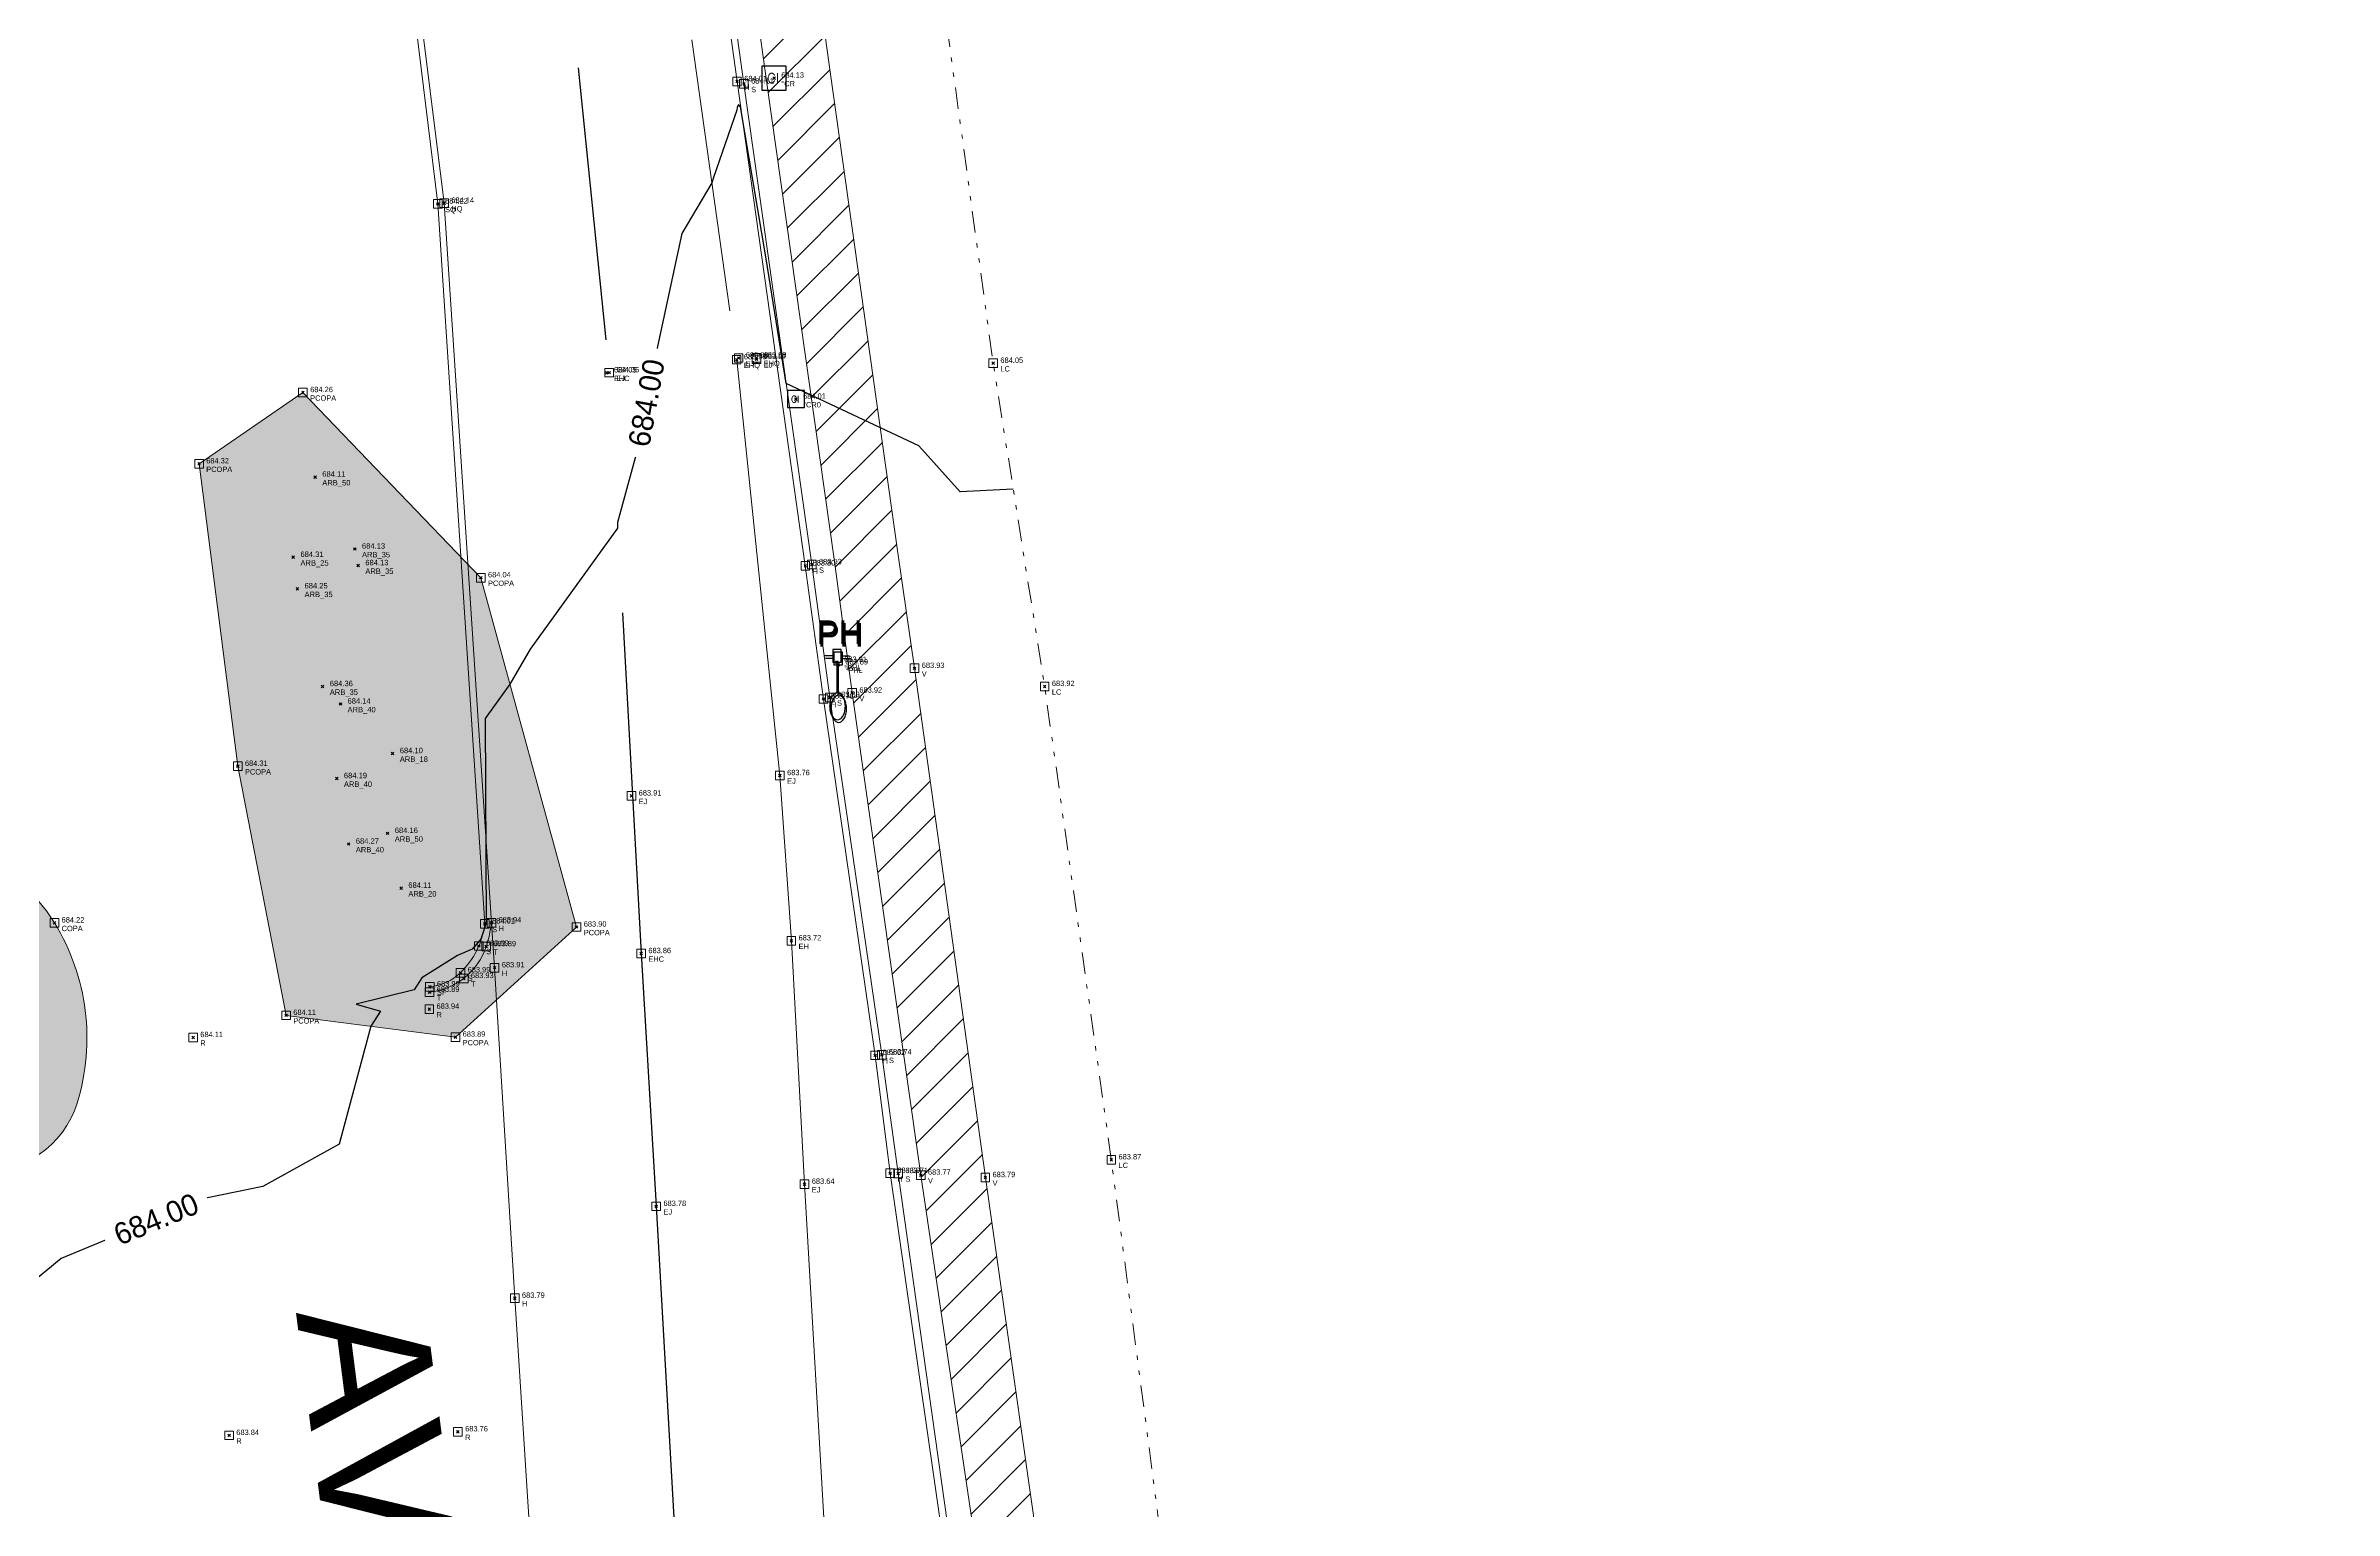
# Model space of a CAD drawing. Extents: x 350769 to 354978, y 6304672 to 6307963.
# Drawn here: x 352722.7 to 352775.9, y 6305955.7 to 6305989.7 of the extents above; entities that cross this region are included whole.
import ezdxf

# ---------------------------------------------------------------- set-up
doc = ezdxf.new("R2010")
doc.units = 0
doc.header["$PDMODE"] = 35
doc.header["$PDSIZE"] = 0.03
for name, pattern in [('CENTER', [50.8, 31.75, -6.35, 6.35, -6.35]), ('CONTINUOS', [0]), ('DIVIDE', [1.25, 0.5, -0.25, 0, -0.25, 0, -0.25])]:
    doc.linetypes.add(name, pattern=pattern)
doc.layers.add('0_ASD_TOPOGRAFIA_ELEMENTOS', color=7, linetype='CONTINUOS', lineweight=5, true_color=0xbdbdbd)
for name, color, linetype in [('1-ARBOLES COPA', 3, 'CONTINUOUS'), ('1-CALLE_NOMBRE', 6, 'CONTINUOUS'), ('1-LINEA DE CIERRO', 7, 'DIVIDE'), ('1-PAVIMENTO', 161, 'CONTINUOUS'), ('1-SOLERA', 212, 'CONTINUOUS'), ('1-VEREDA', 251, 'CONTINUOUS'), ('2-ACHURADO PAVIMENTO HORMIGON 3', 8, 'CONTINUOUS'), ('3-PAVIMENTO EJE', 161, 'CENTER'), ('C-TINN', 5, 'CONTINUOUS'), ('C-TOPO-MINR', 8, 'CONTINUOUS'), ('V-NODE-TEXT DIC 2012', 31, 'CONTINUOUS'), ('Z-CR', 253, 'CONTINUOUS'), ('Z-CR0', 253, 'CONTINUOUS'), ('Z-PHL', 253, 'CONTINUOUS')]:
    doc.layers.add(name, color=color, linetype=linetype)
doc.styles.add('A', font='arial.ttf', dxfattribs={"height": 2})
doc.styles.add('ROMANS', font='romans.shx', dxfattribs={"width": 0.65})

# ---------------------------------------------------------------- blocks, each defined once
blk = doc.blocks.new('PHL')
at = {"layer": 'Z-PHL'}
for p, q in [((-0.098, 0.148), (-0.295, 0.148)), ((-0.098, 0.295), (-0.098, 0)), ((0.098, 0.295), (-0.098, 0.295)), ((-0.098, 0), (-0.01, 0)), ((0.01, 0), (0.098, 0)), ((0.098, 0), (0.098, 0.295)), ((0.098, 0.148), (0.295, 0.148)), ((0, -0.005), (0, -0.708)), ((0, -0.01), (0, -0.197))]:
    blk.add_line(p, q, dxfattribs=at)
blk.add_circle((0, 0), 0.00984, dxfattribs=at)
for centre, radius, start, end in [((0.373, -1.021), 0.543, 166.5212, 180), ((0.373, -1.021), 0.543, 180, 193.4788), ((0.195, -0.978), 0.36, 149.944, 166.5212), ((0.083, -0.913), 0.23, 125.5959, 149.944), ((0.013, -0.815), 0.11, 90, 125.5959), ((0.013, -0.815), 0.11, 54.4041, 90), ((-0.057, -0.913), 0.23, 30.056, 54.4041), ((-0.17, -0.978), 0.36, 13.4788, 30.056), ((-0.348, -1.021), 0.543, 360, 13.4788), ((-0.348, -1.021), 0.543, 346.5212, 0), ((0.195, -1.063), 0.36, 193.4788, 210.056), ((0.083, -1.128), 0.23, 210.056, 234.4041), ((0.013, -1.226), 0.11, 234.4041, 270), ((0.013, -1.226), 0.11, 270, 305.5959), ((-0.057, -1.128), 0.23, 305.5959, 329.944), ((-0.17, -1.063), 0.36, 329.944, 346.5212)]:
    blk.add_arc(centre, radius, start, end, dxfattribs=at)
at = {"layer": 'Z-PHL', "style": 'A'}
blk.add_text('PH', height=0.55, dxfattribs=at).set_placement((-0.475, 0.421))
blk = doc.blocks.new('CR')
at = {"layer": 'Z-CR', "color": 9, "true_color": 0xbdbdbd}
for p, q in [((-1.12, 1.12), (-1.12, -1.12)), ((1.12, 1.12), (-1.12, 1.12)), ((1.12, -1.12), (1.12, 1.12)), ((-1.12, -1.12), (1.12, -1.12))]:
    blk.add_line(p, q, dxfattribs=at)
at = {"layer": 'Z-CR', "color": 9, "true_color": 0xbdbdbd, "style": 'ROMANS'}
blk.add_text('CI', height=0.9, dxfattribs=at).set_placement((-0.65, -0.45))
blk = doc.blocks.new('CR0')
at = {"layer": 'Z-CR0'}
for p, q in [((-0.79, 0.79), (-0.79, -0.79)), ((0.79, 0.79), (-0.79, 0.79)), ((0.79, -0.79), (0.79, 0.79)), ((-0.79, -0.79), (0.79, -0.79))]:
    blk.add_line(p, q, dxfattribs=at)
at = {"layer": 'Z-CR0', "style": 'ROMANS'}
blk.add_text('CI', height=0.63, rotation=360, dxfattribs=at).set_placement((-0.46, -0.32))
blk = doc.blocks.new('TOPOGRAFIA')
at = {"layer": '1-ARBOLES COPA', "lineweight": 0, "true_color": 0xbdbdbd}
h = blk.add_hatch(dxfattribs=at)
h.set_pattern_fill('CROSS', color=9, scale=0.1)
h.set_pattern_definition([(0, (38000, -3000), (0.635, 0.635), [0.3175, -0.9525]), (90, (38000.15875, -3000.15875), (-0.635, 0.635), [0.3175, -0.9525])])
h.paths.add_polyline_path([(390721.393, 6302909.543, 1), (390730.245, 6302909.543, 1)])
h.paths.add_polyline_path([(390719.807, 6302924.839, 1), (390728.254, 6302924.839, 1)])
h.paths.add_polyline_path([(390716.655, 6302950.493, 1), (390722.697, 6302950.493, 1)])
h.paths.add_polyline_path([(390722.909, 6302969.327, 0.179753), (390720.86, 6302970.933, 0.173453), (390718.169, 6302970.841, 0.143521), (390717.346, 6302968.29, 0.146834), (390718.032, 6302965.758, 0.100613), (390719.559, 6302964.141, 0.135019), (390721.131, 6302963.576, 0.350252), (390723.436, 6302965.143, 0.215772)])
h.paths.add_polyline_path([(390732.812, 6302977.342), (390728.681, 6302981.642), (390726.267, 6302979.988), (390727.167, 6302972.964), (390728.289, 6302967.18), (390732.223, 6302966.675), (390735.036, 6302969.231)])
h.paths.add_polyline_path([(390714.121, 6302984.454, 0.280206), (390712.477, 6302980.798, 0.310977), (390714.918, 6302978.053, 0.122268), (390716.552, 6302978.057, 0.115194), (390718.092, 6302978.849, 0.24124), (390719.445, 6302982.115, 0.26668), (390717.613, 6302984.783, 0.136266), (390715.882, 6302985.093, 0.127671)])
h.paths.add_polyline_path([(390724.758, 6302997.798), (390725.21, 6302995.026), (390726.815, 6302992.32), (390729.681, 6302990.411), (390731.796, 6302991.983), (390732.55, 6302995.388), (390731.333, 6302997.877), (390730.685, 6303009.451), (390726.74, 6303025.307), (390725.708, 6303033.103), (390722.968, 6303035.55), (390721.004, 6303033.573), (390716.389, 6303032.982), (390716.63, 6303028.281), (390719.325, 6303023.025), (390720.173, 6303015.55), (390720.277, 6303010.218), (390719.75, 6303000.993)])
h.paths.add_polyline_path([(390716.397, 6303002.895, 1), (390713.548, 6303002.895, 1)])
h.paths.add_polyline_path([(390712.179, 6303012.913, 1), (390715.431, 6303012.913, 1)])
h.paths.add_polyline_path([(390710.816, 6303023.072, 1), (390713.477, 6303023.072, 1)])
h.paths.add_polyline_path([(390711.734, 6303032.401, 1), (390709.363, 6303032.401, 1)])
h.paths.add_polyline_path([(390722.996, 6303040.914, 1), (390719.808, 6303040.914, 1)])
at = {"layer": '1-VEREDA', "lineweight": 0, "true_color": 0xbdbdbd}
h = blk.add_hatch(dxfattribs=at)
h.set_pattern_fill('ANSI31', color=9, scale=0.2)
h.set_pattern_definition([(45, (38000, -3000), (-0.449012806053, 0.449012806053), [])])
h.paths.add_polyline_path([(390728.452, 6303077.539), (390726.987, 6303077.427), (390728.851, 6303064.303), (390730.052, 6303054.738), (390731.784, 6303043.075), (390733.898, 6303028.482), (390735.336, 6303018.097), (390737.279, 6303004.501), (390739.447, 6302988.88), (390741.024, 6302977.718), (390741.438, 6302974.666), (390743.031, 6302963.471), (390744.681, 6302952.338), (390745.745, 6302944.699), (390747.31, 6302933.699), (390748.628, 6302923.61, 0.23609), (390751.764, 6302919.893, 0.119467), (390754.586, 6302919.413), (390757.259, 6302919.839), (390765.273, 6302921.009), (390776.365, 6302922.65), (390776.451, 6302923.521), (390765.234, 6302921.851), (390757.106, 6302920.665), (390754.601, 6302920.234, -0.056002), (390752.168, 6302920.586, -0.35358), (390749.866, 6302923.707), (390750.121, 6302923.789), (390748.809, 6302933.591), (390747.211, 6302944.989), (390746.078, 6302952.564), (390744.531, 6302963.414), (390742.887, 6302975.238), (390742.501, 6302977.923), (390740.924, 6302989.087), (390738.756, 6303004.709), (390736.813, 6303018.304), (390735.375, 6303028.691), (390733.155, 6303043.996), (390731.529, 6303055.112), (390730.295, 6303064.537)])
at = {"layer": '1-ARBOLES COPA', "color": 9, "lineweight": 0, "ltscale": 0.2, "true_color": 0xbdbdbd, "flags": 128}
blk.add_lwpolyline([(390726.267, 6302979.988), (390728.681, 6302981.642), (390732.812, 6302977.342), (390735.036, 6302969.231), (390732.223, 6302966.675), (390728.289, 6302967.18), (390727.167, 6302972.964), (390726.267, 6302979.988)], dxfattribs=at)
at = {"layer": '1-ARBOLES COPA', "color": 9, "lineweight": 0, "true_color": 0xbdbdbd, "flags": 128}
blk.add_lwpolyline([(390718.169, 6302970.841, 0.143521), (390717.346, 6302968.29, 0.146834), (390718.032, 6302965.758, 0.100613), (390719.559, 6302964.141, 0.135019), (390721.131, 6302963.576, 0.350252), (390723.436, 6302965.143, 0.215772), (390722.909, 6302969.327, 0.179753), (390720.86, 6302970.933, 0.173453), (390718.169, 6302970.841)], format="xyb", dxfattribs=at)
at = {"layer": '1-LINEA DE CIERRO', "color": 9, "lineweight": 0, "true_color": 0xbdbdbd, "flags": 128}
blk.add_lwpolyline([(390733.214, 6303064.837), (390734.295, 6303056.234), (390735.831, 6303044.97), (390737.058, 6303036.666), (390739.326, 6303020.636), (390742.372, 6302999.373), (390744.713, 6302982.322), (390745.909, 6302974.818), (390747.457, 6302963.826), (390748.887, 6302952.921), (390750.055, 6302944.878), (390751.514, 6302935.016), (390752.695, 6302926.497), (390756.002, 6302924.096)], dxfattribs=at)
at = {"layer": '1-PAVIMENTO', "color": 9, "lineweight": 0, "true_color": 0xbdbdbd, "flags": 128}
for points in [[(390736.597, 6303004.439), (390738.763, 6302988.862)], [(390731.961, 6302986.039), (390730.879, 6302994.723)], [(390738.763, 6302988.862), (390740.349, 6302977.616)], [(390733.058, 6302969.33), (390731.961, 6302986.039)], [(390740.349, 6302977.616), (390740.774, 6302974.525)], [(390740.774, 6302974.525), (390741.974, 6302966.251)], [(390733.133, 6302968.286), (390733.058, 6302969.33)], [(390733.601, 6302960.612), (390733.133, 6302968.286)], [(390741.974, 6302966.251), (390742.319, 6302963.512)], [(390742.319, 6302963.512), (390743.852, 6302952.859)], [(390734.28, 6302949.951), (390733.601, 6302960.612)]]:
    blk.add_lwpolyline(points, dxfattribs=at)
blk.add_lwpolyline([(390731.621, 6302967.716, 0.293905), (390732.935, 6302968.776, 0.050942), (390733.058, 6302969.33, -0.43504)], format="xyb", dxfattribs=at)
at = {"layer": '1-SOLERA', "color": 9, "lineweight": 0, "true_color": 0xbdbdbd, "flags": 128}
blk.add_lwpolyline([(390726.462, 6303077.383), (390728.304, 6303064.258), (390729.609, 6303054.728), (390731.254, 6303043.047), (390733.375, 6303028.408), (390734.813, 6303018.023), (390736.756, 6303004.427), (390738.924, 6302988.807), (390740.5, 6302977.646), (390740.918, 6302974.563), (390742.125, 6302966.264), (390742.506, 6302963.508), (390744.004, 6302952.836), (390745.13, 6302944.519), (390746.623, 6302934.113), (390747.8, 6302925.366)], dxfattribs=at)
blk.add_lwpolyline([(390723.896, 6303043.494), (390725.463, 6303032.157), (390727.123, 6303020.413), (390728.992, 6303007.214), (390730.756, 6302994.661), (390731.815, 6302986.02), (390732.908, 6302969.303, -0.169584), (390732.339, 6302968.17, -0.17195), (390731.626, 6302967.844, -0.509262)], format="xyb", dxfattribs=at)
at = {"layer": '1-VEREDA', "color": 9, "lineweight": 0, "true_color": 0xbdbdbd, "flags": 128}
for points in [[(390733.155, 6303043.996), (390735.375, 6303028.691), (390736.813, 6303018.304), (390738.756, 6303004.709), (390740.924, 6302989.087), (390742.501, 6302977.923), (390742.887, 6302975.238)], [(390731.784, 6303043.075), (390733.898, 6303028.482), (390735.336, 6303018.097), (390737.279, 6303004.501), (390739.447, 6302988.88), (390741.024, 6302977.718), (390741.438, 6302974.666)], [(390742.887, 6302975.238), (390744.531, 6302963.414), (390746.078, 6302952.564), (390747.211, 6302944.989), (390748.809, 6302933.591), (390750.121, 6302923.789)], [(390741.438, 6302974.666), (390743.031, 6302963.471), (390744.681, 6302952.338), (390745.745, 6302944.699), (390747.31, 6302933.699)]]:
    blk.add_lwpolyline(points, dxfattribs=at)
at = {"layer": '3-PAVIMENTO EJE', "color": 9, "lineweight": 0, "true_color": 0xbdbdbd, "flags": 128}
for points in [[(390725.354, 6303077.867), (390726.786, 6303067.449), (390728.345, 6303056.343), (390730.079, 6303043.942), (390731.299, 6303035.709), (390733.337, 6303021.011), (390735.683, 6303004.288), (390738.755, 6302982.404)], [(390738.755, 6302982.404), (390739.759, 6302972.748), (390740.025, 6302968.911), (390740.332, 6302963.259), (390740.924, 6302952.95), (390741.65, 6302941.834), (390742.918, 6302929.838), (390744.137, 6302921.229), (390745.384, 6302912.368), (390746.238, 6302906.435)]]:
    blk.add_lwpolyline(points, dxfattribs=at)
at = {"layer": '3-PAVIMENTO EJE', "color": 9, "true_color": 0xbdbdbd, "flags": 128}
blk.add_lwpolyline([(390722.792, 6303077.229), (390724.289, 6303066.731), (390725.815, 6303055.862), (390727.523, 6303043.664), (390728.71, 6303035.171), (390730.772, 6303020.621), (390733.157, 6303003.833), (390734.851, 6302991.376), (390735.796, 6302982.103), (390736.537, 6302968.615), (390736.887, 6302962.745), (390737.455, 6302952.754), (390738.144, 6302941.588), (390738.582, 6302936.984), (390739.544, 6302929.177), (390740.739, 6302920.559), (390741.944, 6302911.822), (390742.742, 6302905.996), (390744.495, 6302896.096), (390746.796, 6302885.698), (390749.027, 6302875.802), (390751.42, 6302865.048), (390753.615, 6302854.852), (390755.433, 6302844.35), (390756.929, 6302834.032), (390758.319, 6302823.649), (390760.085, 6302811.629), (390761.588, 6302800.603), (390763.267, 6302788.632)], dxfattribs=at)
at = {"layer": 'C-TINN', "color": 9, "linetype": 'Continuous', "lineweight": 0, "true_color": 0xbdbdbd}
for points, elevation in [([(390738.663, 6302988.762), (390738.663, 6302988.962), (390738.863, 6302988.962), (390738.863, 6302988.762), (390738.663, 6302988.762)], 684.011), ([(390738.824, 6302988.707), (390738.824, 6302988.907), (390739.024, 6302988.907), (390739.024, 6302988.707), (390738.824, 6302988.707)], 684.114), ([(390731.715, 6302985.92), (390731.715, 6302986.12), (390731.915, 6302986.12), (390731.915, 6302985.92), (390731.715, 6302985.92)], 684.222), ([(390731.861, 6302985.939), (390731.861, 6302986.139), (390732.061, 6302986.139), (390732.061, 6302985.939), (390731.861, 6302985.939)], 684.14), ([(390738.655, 6302982.304), (390738.655, 6302982.504), (390738.855, 6302982.504), (390738.855, 6302982.304), (390738.655, 6302982.304)], 683.904), ([(390738.701, 6302982.343), (390738.701, 6302982.543), (390738.901, 6302982.543), (390738.901, 6302982.343), (390738.701, 6302982.343)], 683.894), ([(390739.115, 6302982.345), (390739.115, 6302982.545), (390739.315, 6302982.545), (390739.315, 6302982.345), (390739.115, 6302982.345)], 683.879), ([(390739.115, 6302982.312), (390739.115, 6302982.512), (390739.315, 6302982.512), (390739.315, 6302982.312), (390739.115, 6302982.312)], 683.866), ([(390735.696, 6302982.003), (390735.696, 6302982.203), (390735.896, 6302982.203), (390735.896, 6302982.003), (390735.696, 6302982.003)], 684.05), ([(390744.613, 6302982.222), (390744.613, 6302982.422), (390744.813, 6302982.422), (390744.813, 6302982.222), (390744.613, 6302982.222)], 684.048), ([(390728.581, 6302981.542), (390728.581, 6302981.742), (390728.781, 6302981.742), (390728.781, 6302981.542), (390728.581, 6302981.542)], 684.264), ([(390726.167, 6302979.888), (390726.167, 6302980.088), (390726.367, 6302980.088), (390726.367, 6302979.888), (390726.167, 6302979.888)], 684.325), ([(390740.249, 6302977.516), (390740.249, 6302977.716), (390740.449, 6302977.716), (390740.449, 6302977.516), (390740.249, 6302977.516)], 683.8), ([(390740.4, 6302977.546), (390740.4, 6302977.746), (390740.6, 6302977.746), (390740.6, 6302977.546), (390740.4, 6302977.546)], 683.931), ([(390732.712, 6302977.242), (390732.712, 6302977.442), (390732.912, 6302977.442), (390732.912, 6302977.242), (390732.712, 6302977.242)], 684.042), ([(390742.787, 6302975.138), (390742.787, 6302975.338), (390742.987, 6302975.338), (390742.987, 6302975.138), (390742.787, 6302975.138)], 683.934), ([(390740.674, 6302974.425), (390740.674, 6302974.625), (390740.874, 6302974.625), (390740.874, 6302974.425), (390740.674, 6302974.425)], 683.762), ([(390740.818, 6302974.463), (390740.818, 6302974.663), (390741.018, 6302974.663), (390741.018, 6302974.463), (390740.818, 6302974.463)], 683.887), ([(390741.338, 6302974.566), (390741.338, 6302974.766), (390741.538, 6302974.766), (390741.538, 6302974.566), (390741.338, 6302974.566)], 683.918), ([(390745.809, 6302974.718), (390745.809, 6302974.918), (390746.009, 6302974.918), (390746.009, 6302974.718), (390745.809, 6302974.718)], 683.925), ([(390727.067, 6302972.864), (390727.067, 6302973.064), (390727.267, 6302973.064), (390727.267, 6302972.864), (390727.067, 6302972.864)], 684.307), ([(390736.212, 6302972.176), (390736.212, 6302972.376), (390736.412, 6302972.376), (390736.412, 6302972.176), (390736.212, 6302972.176)], 683.914), ([(390739.659, 6302972.648), (390739.659, 6302972.848), (390739.859, 6302972.848), (390739.859, 6302972.648), (390739.659, 6302972.648)], 683.765), ([(390722.809, 6302969.227), (390722.809, 6302969.427), (390723.009, 6302969.427), (390723.009, 6302969.227), (390722.809, 6302969.227)], 684.216), ([(390732.808, 6302969.203), (390732.808, 6302969.403), (390733.008, 6302969.403), (390733.008, 6302969.203), (390732.808, 6302969.203)], 684.013), ([(390732.958, 6302969.23), (390732.958, 6302969.43), (390733.158, 6302969.43), (390733.158, 6302969.23), (390732.958, 6302969.23)], 683.939), ([(390734.936, 6302969.131), (390734.936, 6302969.331), (390735.136, 6302969.331), (390735.136, 6302969.131), (390734.936, 6302969.131)], 683.904), ([(390732.667, 6302968.69), (390732.667, 6302968.89), (390732.867, 6302968.89), (390732.867, 6302968.69), (390732.667, 6302968.69)], 683.994), ([(390732.835, 6302968.676), (390732.835, 6302968.876), (390733.035, 6302968.876), (390733.035, 6302968.676), (390732.835, 6302968.676)], 683.89), ([(390736.437, 6302968.515), (390736.437, 6302968.715), (390736.637, 6302968.715), (390736.637, 6302968.515), (390736.437, 6302968.515)], 683.856), ([(390739.925, 6302968.811), (390739.925, 6302969.011), (390740.125, 6302969.011), (390740.125, 6302968.811), (390739.925, 6302968.811)], 683.721), ([(390732.239, 6302968.07), (390732.239, 6302968.27), (390732.439, 6302968.27), (390732.439, 6302968.07), (390732.239, 6302968.07)], 683.988), ([(390732.315, 6302967.938), (390732.315, 6302968.138), (390732.515, 6302968.138), (390732.515, 6302967.938), (390732.315, 6302967.938)], 683.932), ([(390733.033, 6302968.186), (390733.033, 6302968.386), (390733.233, 6302968.386), (390733.233, 6302968.186), (390733.033, 6302968.186)], 683.914), ([(390731.521, 6302967.616), (390731.521, 6302967.816), (390731.721, 6302967.816), (390731.721, 6302967.616), (390731.521, 6302967.616)], 683.887), ([(390731.526, 6302967.744), (390731.526, 6302967.944), (390731.726, 6302967.944), (390731.726, 6302967.744), (390731.526, 6302967.744)], 683.987), ([(390728.189, 6302967.08), (390728.189, 6302967.28), (390728.389, 6302967.28), (390728.389, 6302967.08), (390728.189, 6302967.08)], 684.108), ([(390731.516, 6302967.224), (390731.516, 6302967.424), (390731.716, 6302967.424), (390731.716, 6302967.224), (390731.516, 6302967.224)], 683.944), ([(390726.03, 6302966.566), (390726.03, 6302966.766), (390726.23, 6302966.766), (390726.23, 6302966.566), (390726.03, 6302966.566)], 684.106), ([(390732.123, 6302966.575), (390732.123, 6302966.775), (390732.323, 6302966.775), (390732.323, 6302966.575), (390732.123, 6302966.575)], 683.892), ([(390741.874, 6302966.151), (390741.874, 6302966.351), (390742.074, 6302966.351), (390742.074, 6302966.151), (390741.874, 6302966.151)], 683.624), ([(390742.025, 6302966.164), (390742.025, 6302966.364), (390742.225, 6302966.364), (390742.225, 6302966.164), (390742.025, 6302966.164)], 683.74), ([(390747.357, 6302963.726), (390747.357, 6302963.926), (390747.557, 6302963.926), (390747.557, 6302963.726), (390747.357, 6302963.726)], 683.871), ([(390740.232, 6302963.159), (390740.232, 6302963.359), (390740.432, 6302963.359), (390740.432, 6302963.159), (390740.232, 6302963.159)], 683.642), ([(390742.219, 6302963.412), (390742.219, 6302963.612), (390742.419, 6302963.612), (390742.419, 6302963.412), (390742.219, 6302963.412)], 683.589), ([(390742.406, 6302963.408), (390742.406, 6302963.608), (390742.606, 6302963.608), (390742.606, 6302963.408), (390742.406, 6302963.408)], 683.71), ([(390742.931, 6302963.371), (390742.931, 6302963.571), (390743.131, 6302963.571), (390743.131, 6302963.371), (390742.931, 6302963.371)], 683.768), ([(390744.431, 6302963.314), (390744.431, 6302963.514), (390744.631, 6302963.514), (390744.631, 6302963.314), (390744.431, 6302963.314)], 683.787), ([(390736.787, 6302962.645), (390736.787, 6302962.845), (390736.987, 6302962.845), (390736.987, 6302962.645), (390736.787, 6302962.645)], 683.779), ([(390733.501, 6302960.512), (390733.501, 6302960.712), (390733.701, 6302960.712), (390733.701, 6302960.512), (390733.501, 6302960.512)], 683.788), ([(390726.866, 6302957.327), (390726.866, 6302957.527), (390727.066, 6302957.527), (390727.066, 6302957.327), (390726.866, 6302957.327)], 683.843), ([(390732.181, 6302957.411), (390732.181, 6302957.611), (390732.381, 6302957.611), (390732.381, 6302957.411), (390732.181, 6302957.411)], 683.759)]:
    blk.add_lwpolyline(points, dxfattribs=dict(at, elevation=elevation))
for p in [(390738.763, 6302988.862, 684.011), (390738.924, 6302988.807, 684.114), (390731.815, 6302986.02, 684.222), (390731.961, 6302986.039, 684.14), (390735.796, 6302982.103, 684.05), (390738.755, 6302982.404, 683.904), (390738.801, 6302982.443, 683.894), (390739.215, 6302982.445, 683.879), (390739.215, 6302982.412, 683.866), (390744.713, 6302982.322, 684.048), (390728.681, 6302981.642, 684.264), (390726.267, 6302979.988, 684.325), (390732.812, 6302977.342, 684.042), (390740.349, 6302977.616, 683.8), (390740.5, 6302977.646, 683.931), (390742.887, 6302975.238, 683.934), (390740.774, 6302974.525, 683.762), (390740.918, 6302974.563, 683.887), (390741.438, 6302974.666, 683.918), (390745.909, 6302974.818, 683.925), (390727.167, 6302972.964, 684.307), (390739.759, 6302972.748, 683.765), (390736.312, 6302972.276, 683.914), (390722.909, 6302969.327, 684.216), (390732.908, 6302969.303, 684.013), (390733.058, 6302969.33, 683.939), (390735.036, 6302969.231, 683.904), (390732.767, 6302968.79, 683.994), (390732.935, 6302968.776, 683.89), (390740.025, 6302968.911, 683.721), (390732.339, 6302968.17, 683.988), (390733.133, 6302968.286, 683.914), (390736.537, 6302968.615, 683.856), (390731.621, 6302967.716, 683.887), (390731.626, 6302967.844, 683.987), (390732.415, 6302968.038, 683.932), (390728.289, 6302967.18, 684.108), (390731.616, 6302967.324, 683.944), (390726.13, 6302966.666, 684.106), (390732.223, 6302966.675, 683.892), (390741.974, 6302966.251, 683.624), (390742.125, 6302966.264, 683.74), (390742.319, 6302963.512, 683.589), (390742.506, 6302963.508, 683.71), (390743.031, 6302963.471, 683.768), (390744.531, 6302963.414, 683.787), (390747.457, 6302963.826, 683.871), (390740.332, 6302963.259, 683.642), (390736.887, 6302962.745, 683.779), (390733.601, 6302960.612, 683.788), (390732.281, 6302957.511, 683.759), (390726.966, 6302957.427, 683.843)]:
    blk.add_point(p, dxfattribs=at)
at = {"layer": 'C-TOPO-MINR', "color": 9, "linetype": 'Continuous', "lineweight": -3, "true_color": 0xbdbdbd, "elevation": 684}
blk.add_lwpolyline([(390745.18, 6302979.394), (390743.944, 6302979.339), (390742.985, 6302980.404), (390739.906, 6302981.854), (390739.441, 6302984.744), (390738.846, 6302988.276), (390738.801, 6302988.327), (390738.767, 6302988.259), (390738.762, 6302988.198), (390738.213, 6302986.636), (390738.179, 6302986.507), (390737.48, 6302985.334), (390736.809, 6302982.206), (390736.491, 6302980.462), (390735.987, 6302978.627), (390735.986, 6302978.49), (390733.96, 6302975.68), (390733.489, 6302974.873), (390732.912, 6302974.075), (390732.934, 6302969.308), (390732.911, 6302969.247), (390732.812, 6302968.952), (390732.612, 6302968.714), (390732.267, 6302968.573), (390731.445, 6302968.052), (390731.267, 6302967.773), (390729.917, 6302967.442), (390730.48, 6302967.275), (390730.256, 6302966.928), (390729.524, 6302964.188), (390727.75, 6302963.205), (390726.467, 6302962.942), (390723.068, 6302961.535), (390720.439, 6302959.377)], dxfattribs=at)
at = {"layer": 'V-NODE-TEXT DIC 2012', "color": 9, "lineweight": 0, "true_color": 0xbdbdbd}
for p in [(390738.763, 6302988.862), (390739.623, 6302988.943), (390738.924, 6302988.807), (390731.815, 6302986.02), (390731.961, 6302986.039), (390735.736, 6302982.099), (390735.796, 6302982.103), (390738.755, 6302982.404), (390738.801, 6302982.443), (390739.215, 6302982.445), (390739.215, 6302982.412), (390744.713, 6302982.322), (390728.681, 6302981.642), (390740.13, 6302981.488), (390726.267, 6302979.988), (390728.963, 6302979.679), (390728.456, 6302977.816), (390729.885, 6302978.009), (390729.963, 6302977.624), (390732.812, 6302977.342), (390740.349, 6302977.616), (390740.5, 6302977.646), (390728.551, 6302977.086), (390741.084, 6302975.379), (390741.111, 6302975.319), (390742.887, 6302975.238), (390729.137, 6302974.816), (390740.774, 6302974.525), (390740.918, 6302974.563), (390741.438, 6302974.666), (390745.909, 6302974.818), (390729.55, 6302974.41), (390727.167, 6302972.964), (390730.763, 6302973.26), (390729.465, 6302972.679), (390739.759, 6302972.748), (390736.312, 6302972.276), (390730.647, 6302971.406), (390729.742, 6302971.158), (390730.962, 6302970.133), (390722.909, 6302969.327), (390732.908, 6302969.303), (390733.058, 6302969.33), (390735.036, 6302969.231), (390732.767, 6302968.79), (390732.935, 6302968.776), (390740.025, 6302968.911), (390732.339, 6302968.17), (390733.133, 6302968.286), (390736.537, 6302968.615), (390731.621, 6302967.716), (390731.626, 6302967.844), (390732.415, 6302968.038), (390728.289, 6302967.18), (390731.616, 6302967.324), (390726.13, 6302966.666), (390732.223, 6302966.675), (390741.974, 6302966.251), (390742.125, 6302966.264), (390742.319, 6302963.512), (390742.506, 6302963.508), (390743.031, 6302963.471), (390744.531, 6302963.414), (390747.457, 6302963.826), (390740.332, 6302963.259), (390736.887, 6302962.745), (390733.601, 6302960.612), (390732.281, 6302957.511), (390726.966, 6302957.427)]:
    blk.add_point(p, dxfattribs=at)
at = {"layer": 'Z-CR', "color": 9, "lineweight": 0, "true_color": 0xbdbdbd, "xscale": 0.25, "yscale": 0.25, "zscale": 0.25}
blk.add_blockref('CR', (390739.623, 6302988.943), dxfattribs=at)
at = {"layer": 'Z-CR0', "color": 9, "lineweight": 0, "true_color": 0xbdbdbd, "xscale": 0.25, "yscale": 0.25, "zscale": 0.25}
blk.add_blockref('CR0', (390740.13, 6302981.488), dxfattribs=at)
at = {"layer": 'Z-PHL', "color": 9, "lineweight": 0, "true_color": 0xbdbdbd}
for p in [(390741.084, 6302975.379), (390741.111, 6302975.319)]:
    blk.add_blockref('PHL', p, dxfattribs=at)
at = {"layer": '1-CALLE_NOMBRE', "color": 9, "lineweight": 0, "true_color": 0xbdbdbd, "style": 'A'}
blk.add_text('AV.  AGUA DEL PALO', height=3, rotation=277.2934, dxfattribs=at).set_placement((390728.518, 6302960.28))
at = {"layer": 'V-NODE-TEXT DIC 2012', "color": 9, "lineweight": 0, "true_color": 0xbdbdbd}
for s, height, p in [('684.01', 0.125, (390738.93, 6302988.87)), ('684.11', 0.125, (390739.091, 6302988.815)), ('684.13', 0.125, (390739.79, 6302988.951)), ('°CR', 0.125, (390739.79, 6302988.751)), ('H', 0.125, (390738.93, 6302988.67)), ('S', 0.125, (390739.091, 6302988.615)), ('684.14', 0.125, (390732.128, 6302986.047)), ('SQ', 0.125, (390731.982, 6302985.828)), ('684.22', 0.125, (390731.982, 6302986.028)), ('HQ', 0.125, (390732.128, 6302985.847)), ('683.90', 0.125, (390738.922, 6302982.412)), ('683.89', 0.125, (390738.968, 6302982.451)), ('683.88', 0.125, (390739.382, 6302982.453)), ('683.87', 0.125, (390739.382, 6302982.42)), ('684.05', 0.125, (390744.88, 6302982.33)), ('684.05', 0.125, (390735.903, 6302982.107)), ('EHC', 0.125, (390735.903, 6302981.907)), ('684.05', 0.125, (390735.963, 6302982.111)), ('EJ', 0.125, (390735.963, 6302981.911)), ('EHQ', 0.125, (390738.922, 6302982.212)), ('EJ', 0.125, (390738.968, 6302982.251)), ('EHQ', 0.125, (390739.382, 6302982.253)), ('EJ', 0.125, (390739.382, 6302982.22)), ('LC', 0.125, (390744.88, 6302982.13)), ('684.26', 0.125, (390728.848, 6302981.65)), ('PCOPA', 0.125, (390728.848, 6302981.45)), ('684.01', 0.125, (390740.297, 6302981.496)), ('°CR0', 0.125, (390740.297, 6302981.296)), ('684.32', 0.125, (390726.434, 6302979.996)), ('PCOPA', 0.125, (390726.434, 6302979.796)), ('684.11', 0.127, (390729.13, 6302979.686)), ('ARB_50', 0.127, (390729.13, 6302979.484)), ('ARB_25', 0.127, (390728.623, 6302977.621)), ('684.31', 0.127, (390728.623, 6302977.823)), ('ARB_35', 0.127, (390730.052, 6302977.814)), ('684.13', 0.127, (390730.052, 6302978.016)), ('684.13', 0.127, (390730.13, 6302977.631)), ('683.80', 0.125, (390740.516, 6302977.624)), ('683.93', 0.125, (390740.667, 6302977.654)), ('684.25', 0.127, (390728.718, 6302977.093)), ('ARB_35', 0.127, (390730.13, 6302977.429)), ('684.04', 0.125, (390732.979, 6302977.35)), ('PCOPA', 0.125, (390732.979, 6302977.15)), ('H', 0.125, (390740.516, 6302977.424)), ('S', 0.125, (390740.667, 6302977.454)), ('ARB_35', 0.127, (390728.718, 6302976.891)), ('683.91', 0.125, (390741.251, 6302975.387)), ('°PHL', 0.125, (390741.251, 6302975.187)), ('683.89', 0.125, (390741.278, 6302975.327)), ('°PHL', 0.125, (390741.278, 6302975.127)), ('V', 0.125, (390743.054, 6302975.046)), ('683.93', 0.125, (390743.054, 6302975.246)), ('ARB_35', 0.127, (390729.304, 6302974.621)), ('684.36', 0.127, (390729.304, 6302974.823)), ('684.14', 0.127, (390729.717, 6302974.417)), ('683.76', 0.125, (390740.941, 6302974.533)), ('S', 0.125, (390741.085, 6302974.371)), ('683.89', 0.125, (390741.085, 6302974.571)), ('V', 0.125, (390741.605, 6302974.474)), ('683.92', 0.125, (390741.605, 6302974.674)), ('683.92', 0.125, (390746.076, 6302974.826)), ('LC', 0.125, (390746.076, 6302974.626)), ('ARB_40', 0.127, (390729.717, 6302974.215)), ('H', 0.125, (390740.941, 6302974.333)), ('684.31', 0.125, (390727.334, 6302972.972)), ('PCOPA', 0.125, (390727.334, 6302972.772)), ('ARB_18', 0.127, (390730.93, 6302973.065)), ('684.10', 0.127, (390730.93, 6302973.267)), ('683.76', 0.125, (390739.926, 6302972.756)), ('ARB_40', 0.127, (390729.632, 6302972.484)), ('684.19', 0.127, (390729.632, 6302972.686)), ('683.91', 0.125, (390736.479, 6302972.284)), ('EJ', 0.125, (390739.926, 6302972.556)), ('EJ', 0.125, (390736.479, 6302972.084)), ('684.27', 0.127, (390729.909, 6302971.165)), ('ARB_50', 0.127, (390730.814, 6302971.211)), ('684.16', 0.127, (390730.814, 6302971.413)), ('ARB_40', 0.127, (390729.909, 6302970.963)), ('684.11', 0.127, (390731.129, 6302970.14)), ('ARB_20', 0.127, (390731.129, 6302969.938)), ('684.22', 0.125, (390723.076, 6302969.335)), ('COPA', 0.125, (390723.076, 6302969.135)), ('S', 0.125, (390733.075, 6302969.111)), ('684.01', 0.125, (390733.075, 6302969.311)), ('683.94', 0.125, (390733.225, 6302969.338)), ('H', 0.125, (390733.225, 6302969.138)), ('683.90', 0.125, (390735.203, 6302969.239)), ('PCOPA', 0.125, (390735.203, 6302969.039)), ('S', 0.125, (390732.934, 6302968.598)), ('683.99', 0.125, (390732.934, 6302968.798)), ('T', 0.125, (390733.102, 6302968.584)), ('683.89', 0.125, (390733.102, 6302968.784)), ('683.86', 0.125, (390736.704, 6302968.623)), ('683.72', 0.125, (390740.192, 6302968.919)), ('EH', 0.125, (390740.192, 6302968.719)), ('S', 0.125, (390732.506, 6302967.978)), ('683.99', 0.125, (390732.506, 6302968.178)), ('683.93', 0.125, (390732.582, 6302968.046)), ('683.91', 0.125, (390733.3, 6302968.294)), ('H', 0.125, (390733.3, 6302968.094)), ('EHC', 0.125, (390736.704, 6302968.423)), ('T', 0.125, (390731.788, 6302967.524)), ('683.89', 0.125, (390731.788, 6302967.724)), ('SF', 0.125, (390731.793, 6302967.652)), ('683.99', 0.125, (390731.793, 6302967.852)), ('T', 0.125, (390732.582, 6302967.846)), ('684.11', 0.125, (390728.456, 6302967.188)), ('PCOPA', 0.125, (390728.456, 6302966.988)), ('683.94', 0.125, (390731.783, 6302967.332)), ('R', 0.125, (390731.783, 6302967.132)), ('684.11', 0.125, (390726.297, 6302966.674)), ('R', 0.125, (390726.297, 6302966.474)), ('683.89', 0.125, (390732.39, 6302966.683)), ('PCOPA', 0.125, (390732.39, 6302966.483)), ('683.62', 0.125, (390742.141, 6302966.259)), ('H', 0.125, (390742.141, 6302966.059)), ('S', 0.125, (390742.292, 6302966.072)), ('683.74', 0.125, (390742.292, 6302966.272)), ('683.87', 0.125, (390747.624, 6302963.834)), ('683.64', 0.125, (390740.499, 6302963.267)), ('683.59', 0.125, (390742.486, 6302963.52)), ('H', 0.125, (390742.486, 6302963.32)), ('S', 0.125, (390742.673, 6302963.316)), ('683.71', 0.125, (390742.673, 6302963.516)), ('V', 0.125, (390743.198, 6302963.279)), ('683.77', 0.125, (390743.198, 6302963.479)), ('V', 0.125, (390744.698, 6302963.222)), ('683.79', 0.125, (390744.698, 6302963.422)), ('LC', 0.125, (390747.624, 6302963.634)), ('683.78', 0.125, (390737.054, 6302962.753)), ('EJ', 0.125, (390740.499, 6302963.067)), ('EJ', 0.125, (390737.054, 6302962.553)), ('683.79', 0.125, (390733.768, 6302960.62)), ('H', 0.125, (390733.768, 6302960.42)), ('683.84', 0.125, (390727.133, 6302957.435)), ('683.76', 0.125, (390732.448, 6302957.519)), ('R', 0.125, (390727.133, 6302957.235)), ('R', 0.125, (390732.448, 6302957.319))]:
    blk.add_text(s, height=height, dxfattribs=at).set_placement(p)
at = {"layer": 'C-TOPO-MINR', "color": 9, "linetype": 'Continuous', "lineweight": 0, "true_color": 0xbdbdbd, "char_height": 0.5, "width": 2.50095, "attachment_point": 5, "bg_fill": 3, "box_fill_scale": 1.0635, "bg_fill_color": 256, "bg_fill_true_color": 13158600, "bg_fill_transparency": 0}
for insert, rotation in [((390736.662, 6302981.401, 684), 79.6651), ((390725.272, 6302962.447, 684), 22.489)]:
    blk.add_mtext('684.00', dxfattribs=dict(at, insert=insert, rotation=rotation))

msp = doc.modelspace()

# ---------------------------------------------------------------- hatches: boundary and pattern name
at = {"layer": '2-ACHURADO PAVIMENTO HORMIGON 3'}
h = msp.add_hatch(dxfattribs=at)
h.set_pattern_fill('ANSI31', color=256, scale=0.2)
h.set_pattern_definition([(45, (-167.09345, -618.2675), (-0.449012806053, 0.449012806053), [])])
h.paths.add_polyline_path([(352753.036, 6305887.523), (352746.054, 6305886.541), (352753.754, 6305831.811), (352755.075, 6305822.694), (352760.775, 6305832.053)])
edge = h.paths.add_edge_path()
edge.add_arc((352725.801, 6306039.46), 31.908, 275.764, 288.507)
edge.add_line((352735.93, 6306009.202), (352735.658, 6306011.12))
edge.add_line((352735.658, 6306011.12), (352730.082, 6306050.617))
edge.add_line((352730.082, 6306050.617), (352722.819, 6306051.89))
edge.add_line((352722.819, 6306051.89), (352723.2, 6306049.026))
edge.add_line((352723.2, 6306049.026), (352724.212, 6306049.17))
edge.add_line((352724.212, 6306049.17), (352727.349, 6306026.416))
edge.add_line((352727.349, 6306026.416), (352726.356, 6306026.279))
edge.add_line((352726.356, 6306026.279), (352728.599, 6306010.287))
edge.add_line((352728.599, 6306010.287), (352728.643, 6306010.294))
edge.add_line((352728.643, 6306010.294), (352729.006, 6306007.713))

# ---------------------------------------------------------------- next in the draw order: block references
at = {"layer": '0_ASD_TOPOGRAFIA_ELEMENTOS', "color": 30, "true_color": 0xf26507}
msp.add_blockref('TOPOGRAFIA', (-38000, 3000), dxfattribs=at)

doc.saveas('drawing.dxf')
